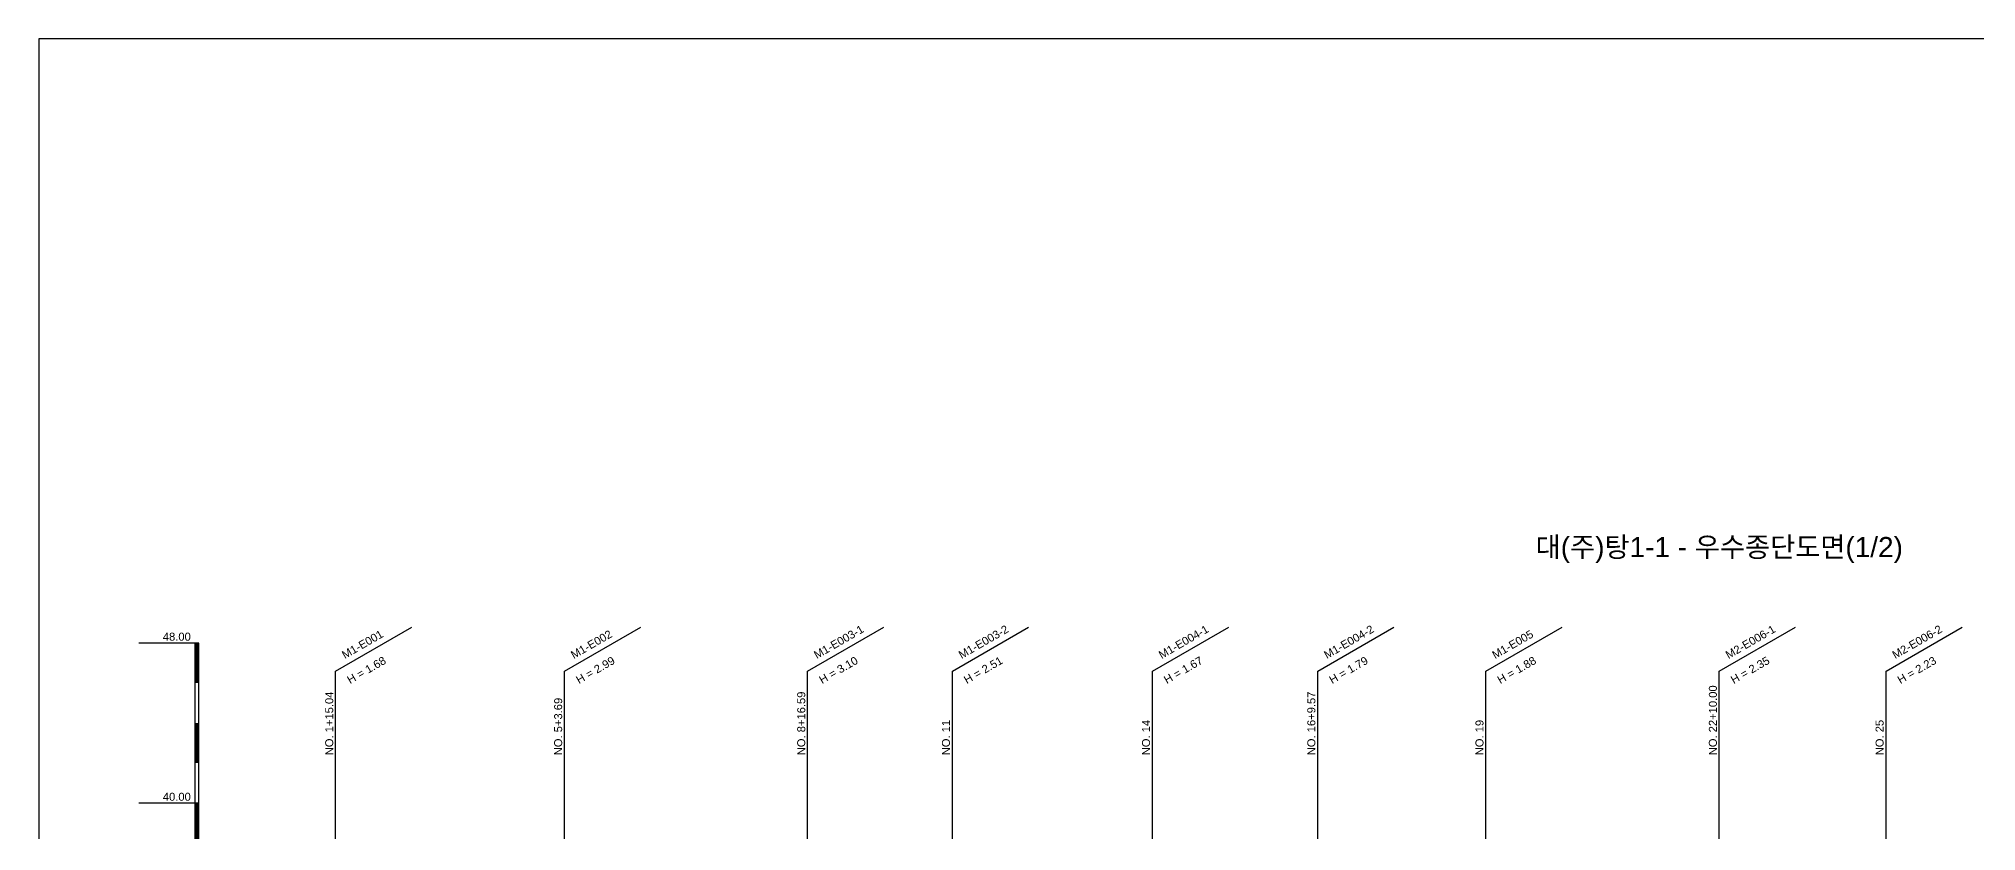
# Model space of a CAD drawing. Header units: millimetres. Extents: x -7351 to 135086, y 1419 to 5643.
# Drawn here: x 53747.4 to 54231.6, y 1815 to 2013 of the extents above; entities that cross this region are included whole.
import ezdxf
from ezdxf.enums import TextEntityAlignment as Align

# ---------------------------------------------------------------- set-up
doc = ezdxf.new("R2010")
doc.units = ezdxf.units.MM
for name, color, linetype in [('KZ_종단_깃발', 7, 'Continuous'), ('KZ_종단_노선명', 7, 'Continuous'), ('KZ_종단_도각', 7, 'Continuous'), ('KZ_종단_폴대', 7, 'Continuous')]:
    doc.layers.add(name, color=color, linetype=linetype)
doc.styles.get("Standard").update_dxf_attribs({"font": 'arial.ttf'})

msp = doc.modelspace()

# ---------------------------------------------------------------- linework, layer by layer
at = {"layer": 'KZ_종단_깃발'}
for p, q in [((53821.56, 1855), (53840.62, 1866)), ((53878.77, 1855), (53897.82, 1866)), ((53939.52, 1855), (53958.57, 1866)), ((53975.69, 1855), (53994.75, 1866)), ((54025.69, 1855), (54044.75, 1866)), ((54067, 1855), (54086.05, 1866)), ((54109.03, 1855), (54128.08, 1866)), ((54167.36, 1855), (54186.41, 1866)), ((54209.03, 1855), (54228.08, 1866)), ((53821.56, 1587.04), (53821.56, 1855)), ((53878.77, 1587.04), (53878.77, 1855)), ((53939.52, 1587.04), (53939.52, 1855)), ((53975.69, 1587.04), (53975.69, 1855)), ((54025.69, 1587.04), (54025.69, 1855)), ((54067, 1587.04), (54067, 1855)), ((54109.03, 1587.04), (54109.03, 1855)), ((54167.36, 1587.04), (54167.36, 1855)), ((54209.03, 1587.04), (54209.03, 1855))]:
    msp.add_line(p, q, dxfattribs=at)
at = {"layer": 'KZ_종단_도각'}
msp.add_lwpolyline([(53747.36, 1419.04), (54588.36, 1419.04), (54588.36, 2013.04), (53747.36, 2013.04)], close=True, dxfattribs=at)
at = {"layer": 'KZ_종단_폴대'}
for p, q in [((53787.36, 1862.04), (53772.36, 1862.04)), ((53787.36, 1822.04), (53772.36, 1822.04))]:
    msp.add_line(p, q, dxfattribs=at)
for points in [[(53786.86, 1852.04, 1, 1, 0), (53786.86, 1862.04, 1, 1, 0)], [(53786.86, 1832.04, 1, 1, 0), (53786.86, 1842.04, 1, 1, 0)], [(53786.86, 1812.04, 1, 1, 0), (53786.86, 1822.04, 1, 1, 0)]]:
    msp.add_lwpolyline(points, format="xyseb", dxfattribs=at)
msp.add_lwpolyline([(53787.36, 1587.04), (53787.36, 1862.04), (53786.36, 1862.04), (53786.36, 1587.04), (53787.36, 1587.04)], dxfattribs=at)

# ---------------------------------------------------------------- texts
at = {"layer": 'KZ_종단_깃발'}
for s, rotation, p in [('M1-E001', 30, (53824.16, 1857.5)), ('M1-E002', 30, (53881.37, 1857.5)), ('M1-E003-1', 30, (53942.12, 1857.5)), ('M1-E003-2', 30, (53978.29, 1857.5)), ('M1-E004-1', 30, (54028.29, 1857.5)), ('M1-E004-2', 30, (54069.6, 1857.5)), ('M1-E005', 30, (54111.62, 1857.5)), ('M2-E006-1', 30, (54169.96, 1857.5)), ('M2-E006-2', 30, (54211.62, 1857.5)), ('NO. 1+15.04', 90, (53821.56, 1834)), ('NO. 8+16.59', 90, (53939.52, 1834)), ('NO. 16+9.57', 90, (54067, 1834)), ('NO. 22+10.00', 90, (54167.36, 1834)), ('NO. 5+3.69', 90, (53878.77, 1834)), ('NO. 11', 90, (53975.69, 1834)), ('NO. 14', 90, (54025.69, 1834)), ('NO. 19', 90, (54109.03, 1834)), ('NO. 25', 90, (54209.03, 1834))]:
    msp.add_text(s, height=2, rotation=rotation, dxfattribs=at).set_placement(p, align=Align.BOTTOM_LEFT)
for s, p in [('H = 1.68', (53824.16, 1853.5)), ('H = 2.99', (53881.37, 1853.5)), ('H = 3.10', (53942.12, 1853.5)), ('H = 2.51', (53978.29, 1853.5)), ('H = 1.67', (54028.29, 1853.5)), ('H = 1.79', (54069.6, 1853.5)), ('H = 1.88', (54111.62, 1853.5)), ('H = 2.35', (54169.96, 1853.5)), ('H = 2.23', (54211.62, 1853.5))]:
    msp.add_text(s, height=2, rotation=30, dxfattribs=at).set_placement(p, align=Align.TOP_LEFT)
at = {"layer": 'KZ_종단_노선명'}
msp.add_text('대(주)탕1-1 - 우수종단도면(1/2)', height=5, dxfattribs=at).set_placement((54167.36, 1882.04), align=Align.BOTTOM_CENTER)
at = {"layer": 'KZ_종단_폴대'}
for s, p in [('48.00', (53785.36, 1862.04)), ('40.00', (53785.36, 1822.04))]:
    msp.add_text(s, height=2, dxfattribs=at).set_placement(p, align=Align.BOTTOM_RIGHT)

doc.saveas('drawing.dxf')
